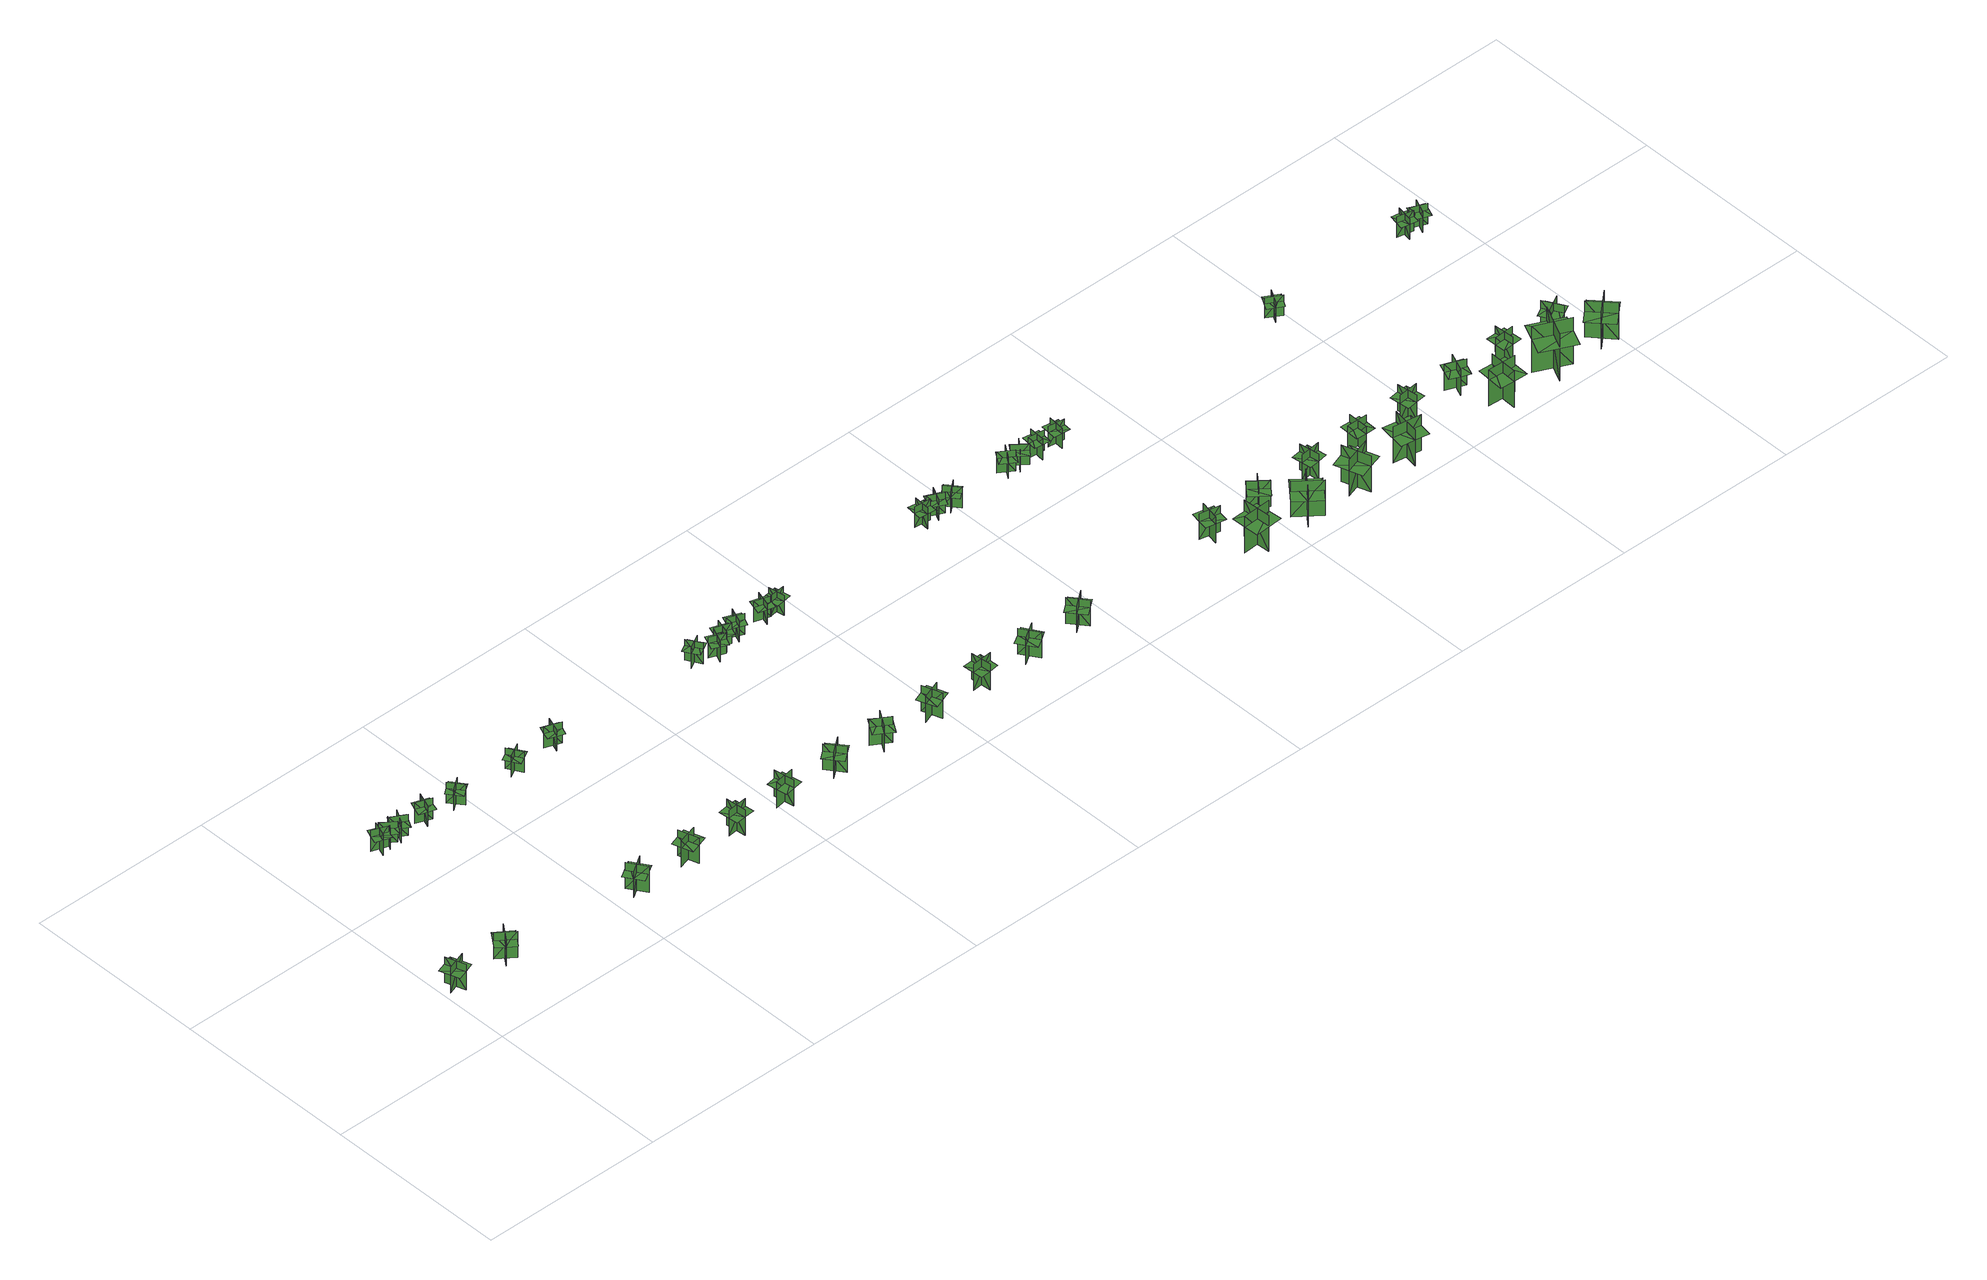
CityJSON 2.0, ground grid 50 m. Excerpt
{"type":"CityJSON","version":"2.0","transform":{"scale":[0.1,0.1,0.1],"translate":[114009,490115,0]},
"CityObjects":{
"tree1":{"type":"SolitaryVegetationObject","geometry":[{"type":"MultiSurface","lod":"1","boundaries":[[[0,1,2]],[[0,2,3]],[[4,5,6]],[[4,6,7]],[[8,9,10]],[[8,10,11]],[[8,11,12]],[[8,12,13]]]}]},
"tree2":{"type":"SolitaryVegetationObject","geometry":[{"type":"MultiSurface","lod":"1","boundaries":[[[14,15,16]],[[14,16,17]],[[18,19,20]],[[18,20,21]],[[22,23,24]],[[22,24,25]],[[22,25,26]],[[22,26,27]]]}]},
"tree3":{"type":"SolitaryVegetationObject","geometry":[{"type":"MultiSurface","lod":"1","boundaries":[[[28,29,30]],[[28,30,31]],[[32,33,34]],[[32,34,35]],[[36,37,38]],[[36,38,39]],[[36,39,40]],[[36,40,41]]]}]},
"tree4":{"type":"SolitaryVegetationObject","geometry":[{"type":"MultiSurface","lod":"1","boundaries":[[[42,43,44]],[[42,44,45]],[[46,47,48]],[[46,48,49]],[[50,51,52]],[[50,52,53]],[[50,53,54]],[[50,54,55]]]}]},
"tree5":{"type":"SolitaryVegetationObject","geometry":[{"type":"MultiSurface","lod":"1","boundaries":[[[56,57,58]],[[56,58,59]],[[60,61,62]],[[60,62,63]],[[64,65,66]],[[64,66,67]],[[64,67,68]],[[64,68,69]]]}]},
"tree6":{"type":"SolitaryVegetationObject","geometry":[{"type":"MultiSurface","lod":"1","boundaries":[[[70,71,72]],[[70,72,73]],[[74,75,76]],[[74,76,77]],[[78,79,80]],[[78,80,81]],[[78,81,82]],[[78,82,83]]]}]},
"tree7":{"type":"SolitaryVegetationObject","geometry":[{"type":"MultiSurface","lod":"1","boundaries":[[[84,85,86]],[[84,86,87]],[[88,89,90]],[[88,90,91]],[[92,93,94]],[[92,94,95]],[[92,95,96]],[[92,96,97]]]}]},
"tree8":{"type":"SolitaryVegetationObject","geometry":[{"type":"MultiSurface","lod":"1","boundaries":[[[98,99,100]],[[98,100,101]],[[102,103,104]],[[102,104,105]],[[106,107,108]],[[106,108,109]],[[106,109,110]],[[106,110,111]]]}]},
"tree9":{"type":"SolitaryVegetationObject","geometry":[{"type":"MultiSurface","lod":"1","boundaries":[[[112,113,114]],[[112,114,115]],[[116,117,118]],[[116,118,119]],[[120,121,122]],[[120,122,123]],[[120,123,124]],[[120,124,125]]]}]},
"tree10":{"type":"SolitaryVegetationObject","geometry":[{"type":"MultiSurface","lod":"1","boundaries":[[[126,127,128]],[[126,128,129]],[[130,131,132]],[[130,132,133]],[[134,135,136]],[[134,136,137]],[[134,137,138]],[[134,138,139]]]}]},
"tree11":{"type":"SolitaryVegetationObject","geometry":[{"type":"MultiSurface","lod":"1","boundaries":[[[140,141,142]],[[140,142,143]],[[144,145,146]],[[144,146,147]],[[148,149,150]],[[148,150,151]],[[148,151,152]],[[148,152,153]]]}]},
"tree12":{"type":"SolitaryVegetationObject","geometry":[{"type":"MultiSurface","lod":"1","boundaries":[[[154,155,156]],[[154,156,157]],[[158,159,160]],[[158,160,161]],[[162,163,164]],[[162,164,165]],[[162,165,166]],[[162,166,167]]]}]},
"tree13":{"type":"SolitaryVegetationObject","geometry":[{"type":"MultiSurface","lod":"1","boundaries":[[[168,169,170]],[[168,170,171]],[[172,173,174]],[[172,174,175]],[[176,177,178]],[[176,178,179]],[[176,179,180]],[[176,180,181]]]}]},
"tree14":{"type":"SolitaryVegetationObject","geometry":[{"type":"MultiSurface","lod":"1","boundaries":[[[182,183,184]],[[182,184,185]],[[186,187,188]],[[186,188,189]],[[190,191,192]],[[190,192,193]],[[190,193,194]],[[190,194,195]]]}]},
"tree15":{"type":"SolitaryVegetationObject","geometry":[{"type":"MultiSurface","lod":"1","boundaries":[[[196,197,198]],[[196,198,199]],[[200,201,202]],[[200,202,203]],[[204,205,206]],[[204,206,207]],[[204,207,208]],[[204,208,209]]]}]},
"tree16":{"type":"SolitaryVegetationObject","geometry":[{"type":"MultiSurface","lod":"1","boundaries":[[[210,211,212]],[[210,212,213]],[[214,215,216]],[[214,216,217]],[[218,219,220]],[[218,220,221]],[[218,221,222]],[[218,222,223]]]}]},
"tree17":{"type":"SolitaryVegetationObject","geometry":[{"type":"MultiSurface","lod":"1","boundaries":[[[224,225,226]],[[224,226,227]],[[228,229,230]],[[228,230,231]],[[232,233,234]],[[232,234,235]],[[232,235,236]],[[232,236,237]]]}]},
"tree18":{"type":"SolitaryVegetationObject","geometry":[{"type":"MultiSurface","lod":"1","boundaries":[[[238,239,240]],[[238,240,241]],[[242,243,244]],[[242,244,245]],[[246,247,248]],[[246,248,249]],[[246,249,250]],[[246,250,251]]]}]},
"tree19":{"type":"SolitaryVegetationObject","geometry":[{"type":"MultiSurface","lod":"1","boundaries":[[[252,253,254]],[[252,254,255]],[[256,257,258]],[[256,258,259]],[[260,261,262]],[[260,262,263]],[[260,263,264]],[[260,264,265]]]}]},
"tree20":{"type":"SolitaryVegetationObject","geometry":[{"type":"MultiSurface","lod":"1","boundaries":[[[266,267,268]],[[266,268,269]],[[270,271,272]],[[270,272,273]],[[274,275,276]],[[274,276,277]],[[274,277,278]],[[274,278,279]]]}]},
"tree21":{"type":"SolitaryVegetationObject","geometry":[{"type":"MultiSurface","lod":"1","boundaries":[[[280,281,282]],[[280,282,283]],[[284,285,286]],[[284,286,287]],[[288,289,290]],[[288,290,291]],[[288,291,292]],[[288,292,293]]]}]},
"tree22":{"type":"SolitaryVegetationObject","geometry":[{"type":"MultiSurface","lod":"1","boundaries":[[[294,295,296]],[[294,296,297]],[[298,299,300]],[[298,300,301]],[[302,303,304]],[[302,304,305]],[[302,305,306]],[[302,306,307]]]}]},
"tree23":{"type":"SolitaryVegetationObject","geometry":[{"type":"MultiSurface","lod":"1","boundaries":[[[308,309,310]],[[308,310,311]],[[312,313,314]],[[312,314,315]],[[316,317,318]],[[316,318,319]],[[316,319,320]],[[316,320,321]]]}]},
"tree24":{"type":"SolitaryVegetationObject","geometry":[{"type":"MultiSurface","lod":"1","boundaries":[[[322,323,324]],[[322,324,325]],[[326,327,328]],[[326,328,329]],[[330,331,332]],[[330,332,333]],[[330,333,334]],[[330,334,335]]]}]},
"tree25":{"type":"SolitaryVegetationObject","geometry":[{"type":"MultiSurface","lod":"1","boundaries":[[[336,337,338]],[[336,338,339]],[[340,341,342]],[[340,342,343]],[[344,345,346]],[[344,346,347]],[[344,347,348]],[[344,348,349]]]}]},
"tree26":{"type":"SolitaryVegetationObject","geometry":[{"type":"MultiSurface","lod":"1","boundaries":[[[350,351,352]],[[350,352,353]],[[354,355,356]],[[354,356,357]],[[358,359,360]],[[358,360,361]],[[358,361,362]],[[358,362,363]]]}]},
"tree27":{"type":"SolitaryVegetationObject","geometry":[{"type":"MultiSurface","lod":"1","boundaries":[[[364,365,366]],[[364,366,367]],[[368,369,370]],[[368,370,371]],[[372,373,374]],[[372,374,375]],[[372,375,376]],[[372,376,377]]]}]},
"tree28":{"type":"SolitaryVegetationObject","geometry":[{"type":"MultiSurface","lod":"1","boundaries":[[[378,379,380]],[[378,380,381]],[[382,383,384]],[[382,384,385]],[[386,387,388]],[[386,388,389]],[[386,389,390]],[[386,390,391]]]}]},
"tree29":{"type":"SolitaryVegetationObject","geometry":[{"type":"MultiSurface","lod":"1","boundaries":[[[392,393,394]],[[392,394,395]],[[396,397,398]],[[396,398,399]],[[400,401,402]],[[400,402,403]],[[400,403,404]],[[400,404,405]]]}]},
"tree30":{"type":"SolitaryVegetationObject","geometry":[{"type":"MultiSurface","lod":"1","boundaries":[[[406,407,408]],[[406,408,409]],[[410,411,412]],[[410,412,413]],[[414,415,416]],[[414,416,417]],[[414,417,418]],[[414,418,419]]]}]},
"tree31":{"type":"SolitaryVegetationObject","geometry":[{"type":"MultiSurface","lod":"1","boundaries":[[[420,421,422]],[[420,422,423]],[[424,425,426]],[[424,426,427]],[[428,429,430]],[[428,430,431]],[[428,431,432]],[[428,432,433]]]}]},
"tree32":{"type":"SolitaryVegetationObject","geometry":[{"type":"MultiSurface","lod":"1","boundaries":[[[434,435,436]],[[434,436,437]],[[438,439,440]],[[438,440,441]],[[442,443,444]],[[442,444,445]],[[442,445,446]],[[442,446,447]]]}]},
"tree33":{"type":"SolitaryVegetationObject","geometry":[{"type":"MultiSurface","lod":"1","boundaries":[[[448,449,450]],[[448,450,451]],[[452,453,454]],[[452,454,455]],[[456,457,458]],[[456,458,459]],[[456,459,460]],[[456,460,461]]]}]},
"tree34":{"type":"SolitaryVegetationObject","geometry":[{"type":"MultiSurface","lod":"1","boundaries":[[[462,463,464]],[[462,464,465]],[[466,467,468]],[[466,468,469]],[[470,471,472]],[[470,472,473]],[[470,473,474]],[[470,474,475]]]}]},
"tree35":{"type":"SolitaryVegetationObject","geometry":[{"type":"MultiSurface","lod":"1","boundaries":[[[476,477,478]],[[476,478,479]],[[480,481,482]],[[480,482,483]],[[484,485,486]],[[484,486,487]],[[484,487,488]],[[484,488,489]]]}]},
"tree36":{"type":"SolitaryVegetationObject","geometry":[{"type":"MultiSurface","lod":"1","boundaries":[[[490,491,492]],[[490,492,493]],[[494,495,496]],[[494,496,497]],[[498,499,500]],[[498,500,501]],[[498,501,502]],[[498,502,503]]]}]},
"tree37":{"type":"SolitaryVegetationObject","geometry":[{"type":"MultiSurface","lod":"1","boundaries":[[[504,505,506]],[[504,506,507]],[[508,509,510]],[[508,510,511]],[[512,513,514]],[[512,514,515]],[[512,515,516]],[[512,516,517]]]}]},
"tree38":{"type":"SolitaryVegetationObject","geometry":[{"type":"MultiSurface","lod":"1","boundaries":[[[518,519,520]],[[518,520,521]],[[522,523,524]],[[522,524,525]],[[526,527,528]],[[526,528,529]],[[526,529,530]],[[526,530,531]]]}]},
"tree39":{"type":"SolitaryVegetationObject","geometry":[{"type":"MultiSurface","lod":"1","boundaries":[[[532,533,534]],[[532,534,535]],[[536,537,538]],[[536,538,539]],[[540,541,542]],[[540,542,543]],[[540,543,544]],[[540,544,545]]]}]},
"tree40":{"type":"SolitaryVegetationObject","geometry":[{"type":"MultiSurface","lod":"1","boundaries":[[[546,547,548]],[[546,548,549]],[[550,551,552]],[[550,552,553]],[[554,555,556]],[[554,556,557]],[[554,557,558]],[[554,558,559]]]}]},
"tree41":{"type":"SolitaryVegetationObject","geometry":[{"type":"MultiSurface","lod":"1","boundaries":[[[560,561,562]],[[560,562,563]],[[564,565,566]],[[564,566,567]],[[568,569,570]],[[568,570,571]],[[568,571,572]],[[568,572,573]]]}]},
"tree42":{"type":"SolitaryVegetationObject","geometry":[{"type":"MultiSurface","lod":"1","boundaries":[[[574,575,576]],[[574,576,577]],[[578,579,580]],[[578,580,581]],[[582,583,584]],[[582,584,585]],[[582,585,586]],[[582,586,587]]]}]},
"tree43":{"type":"SolitaryVegetationObject","geometry":[{"type":"MultiSurface","lod":"1","boundaries":[[[588,589,590]],[[588,590,591]],[[592,593,594]],[[592,594,595]],[[596,597,598]],[[596,598,599]],[[596,599,600]],[[596,600,601]]]}]},
"tree44":{"type":"SolitaryVegetationObject","geometry":[{"type":"MultiSurface","lod":"1","boundaries":[[[602,603,604]],[[602,604,605]],[[606,607,608]],[[606,608,609]],[[610,611,612]],[[610,612,613]],[[610,613,614]],[[610,614,615]]]}]},
"tree45":{"type":"SolitaryVegetationObject","geometry":[{"type":"MultiSurface","lod":"1","boundaries":[[[616,617,618]],[[616,618,619]],[[620,621,622]],[[620,622,623]],[[624,625,626]],[[624,626,627]],[[624,627,628]],[[624,628,629]]]}]},
"tree46":{"type":"SolitaryVegetationObject","geometry":[{"type":"MultiSurface","lod":"1","boundaries":[[[630,631,632]],[[630,632,633]],[[634,635,636]],[[634,636,637]],[[638,639,640]],[[638,640,641]],[[638,641,642]],[[638,642,643]]]}]},
"tree47":{"type":"SolitaryVegetationObject","geometry":[{"type":"MultiSurface","lod":"1","boundaries":[[[644,645,646]],[[644,646,647]],[[648,649,650]],[[648,650,651]],[[652,653,654]],[[652,654,655]],[[652,655,656]],[[652,656,657]]]}]},
"tree48":{"type":"SolitaryVegetationObject","geometry":[{"type":"MultiSurface","lod":"1","boundaries":[[[658,659,660]],[[658,660,661]],[[662,663,664]],[[662,664,665]],[[666,667,668]],[[666,668,669]],[[666,669,670]],[[666,670,671]]]}]},
"tree49":{"type":"SolitaryVegetationObject","geometry":[{"type":"MultiSurface","lod":"1","boundaries":[[[672,673,674]],[[672,674,675]],[[676,677,678]],[[676,678,679]],[[680,681,682]],[[680,682,683]],[[680,683,684]],[[680,684,685]]]}]},
"tree50":{"type":"SolitaryVegetationObject","geometry":[{"type":"MultiSurface","lod":"1","boundaries":[[[686,687,688]],[[686,688,689]],[[690,691,692]],[[690,692,693]],[[694,695,696]],[[694,696,697]],[[694,697,698]],[[694,698,699]]]}]}
},
"vertices":[
[12,184,10],[64,202,10],[64,202,87],[12,184,87],[45,168,10],[27,220,10],[27,220,87],[45,168,87],[45,168,66],[71,177,66],[53,229,66],[27,220,66],[0,211,66],[19,159,66],
[164,205,10],[208,172,10],[208,172,87],[164,205,87],[169,168,10],[202,213,10],[202,213,87],[169,168,87],[169,168,65],[191,152,65],[224,196,65],[202,213,65],[180,229,65],[147,185,65],
[246,684,4],[230,643,4],[230,643,66],[246,684,66],[219,672,4],[260,657,4],[260,657,66],[219,672,66],[219,672,48],[211,651,48],[253,636,48],[260,657,48],[268,677,48],[227,693,48],
[285,653,5],[250,679,5],[250,679,66],[285,653,66],[281,682,5],[255,646,5],[255,646,66],[281,682,66],[281,682,49],[264,695,49],[237,660,49],[255,646,49],[273,633,49],[299,668,49],
[319,655,4],[280,678,4],[280,678,66],[319,655,66],[311,684,4],[289,646,4],[289,646,66],[311,684,66],[311,684,48],[292,695,48],[270,657,48],[289,646,48],[308,634,48],[330,673,48],
[372,647,4],[388,689,4],[388,689,66],[372,647,66],[399,659,4],[358,675,4],[358,675,66],[399,659,66],[399,659,48],[407,680,48],[365,695,48],[358,675,48],[350,654,48],[392,639,48],
[549,181,10],[579,134,10],[579,134,87],[549,181,87],[541,145,10],[588,175,10],[588,175,87],[541,145,87],[541,145,65],[556,122,65],[603,151,65],[588,175,65],[573,198,65],[526,168,65],
[490,676,3],[454,649,3],[454,649,64],[490,676,64],[460,680,3],[487,645,3],[487,645,64],[460,680,64],[460,680,47],[443,667,47],[469,631,47],[487,645,47],[505,658,47],[478,693,47],
[746,166,9],[693,150,9],[693,150,86],[746,166,86],[714,184,9],[730,131,9],[730,131,86],[714,184,86],[714,184,65],[687,175,65],[704,123,65],[730,131,65],[757,139,65],[740,192,65],
[666,667,4],[627,645,4],[627,645,66],[666,667,66],[637,675,4],[659,636,4],[659,636,66],[637,675,66],[637,675,48],[618,664,48],[640,625,48],[659,636,48],[679,647,48],[657,685,48],
[845,155,9],[900,160,9],[900,160,86],[845,155,86],[873,131,9],[868,187,9],[868,187,86],[873,131,86],[873,131,64],[901,134,64],[896,189,64],[868,187,64],[841,184,64],[846,129,64],
[765,641,4],[780,682,4],[780,682,66],[765,641,66],[792,653,4],[750,668,4],[750,668,66],[792,653,66],[792,653,48],[800,673,48],[758,689,48],[750,668,48],[743,647,48],[784,632,48],
[1024,132,9],[1015,187,9],[1015,187,86],[1024,132,86],[1045,162,9],[991,153,9],[991,153,86],[1045,162,86],[1045,162,64],[1041,189,64],[986,180,64],[991,153,64],[995,125,64],[1050,134,64],
[1155,141,8],[1199,175,8],[1199,175,85],[1155,141,85],[1192,136,8],[1158,180,8],[1158,180,85],[1192,136,85],[1192,136,64],[1214,153,64],[1180,197,64],[1158,180,64],[1136,163,64],[1170,119,64],
[1338,141,8],[1292,170,8],[1292,170,85],[1338,141,85],[1331,177,8],[1301,130,8],[1301,130,85],[1331,177,85],[1331,177,63],[1308,192,63],[1278,145,63],[1301,130,63],[1324,115,63],[1354,162,63],
[1210,634,7],[1188,672,7],[1188,672,69],[1210,634,69],[1218,662,7],[1179,640,7],[1179,640,69],[1218,662,69],[1218,662,52],[1206,682,52],[1168,659,52],[1179,640,52],[1191,621,52],[1229,643,52],
[1259,651,9],[1241,610,9],[1241,610,70],[1259,651,70],[1231,640,9],[1272,623,9],[1272,623,70],[1231,640,70],[1231,640,53],[1222,620,53],[1263,602,53],[1272,623,53],[1281,643,53],[1240,661,53],
[1289,668,8],[1275,626,8],[1275,626,69],[1289,668,69],[1263,655,8],[1305,641,8],[1305,641,69],[1263,655,69],[1263,655,52],[1255,634,52],[1297,620,52],[1305,641,52],[1312,662,52],[1270,676,52],
[1492,161,8],[1440,142,8],[1440,142,85],[1492,161,85],[1459,177,8],[1477,125,8],[1477,125,85],[1459,177,85],[1459,177,63],[1433,168,63],[1451,116,63],[1477,125,63],[1503,134,63],[1485,186,63],
[1323,636,5],[1340,677,5],[1340,677,67],[1323,636,67],[1350,647,5],[1310,664,5],[1310,664,67],[1350,647,67],[1350,647,50],[1359,668,50],[1318,685,50],[1310,664,50],[1301,644,50],[1342,627,50],
[1412,638,3],[1425,680,3],[1425,680,65],[1412,638,65],[1438,652,3],[1396,665,3],[1396,665,65],[1438,652,65],[1438,652,48],[1445,673,48],[1402,686,48],[1396,665,48],[1389,644,48],[1432,631,48],
[1436,652,4],[1480,658,4],[1480,658,65],[1436,652,65],[1460,634,4],[1453,678,4],[1453,678,65],[1460,634,65],[1460,634,48],[1482,637,48],[1475,681,48],[1453,678,48],[1432,674,48],[1438,631,48],
[1596,150,7],[1651,155,7],[1651,155,84],[1596,150,84],[1624,126,7],[1619,181,7],[1619,181,84],[1624,126,84],[1624,126,62],[1651,129,62],[1647,184,62],[1619,181,62],[1592,179,62],[1596,124,62],
[1790,166,7],[1743,136,7],[1743,136,84],[1790,166,84],[1754,174,7],[1784,127,7],[1784,127,84],[1754,174,84],[1754,174,63],[1730,159,63],[1760,112,63],[1784,127,63],[1807,142,63],[1777,189,63],
[1902,137,9],[1946,171,9],[1946,171,86],[1902,137,86],[1939,132,9],[1905,176,9],[1905,176,86],[1939,132,86],[1939,132,65],[1961,149,65],[1927,193,65],[1905,176,65],[1883,159,65],[1917,115,65],
[1885,657,3],[1929,653,3],[1929,653,65],[1885,657,65],[1904,634,3],[1908,678,3],[1908,678,65],[1904,634,65],[1904,634,47],[1926,632,47],[1930,676,47],[1908,678,47],[1886,681,47],[1882,637,47],
[1942,638,3],[1962,678,3],[1962,678,65],[1942,638,65],[1970,647,3],[1930,667,3],[1930,667,65],[1970,647,65],[1970,647,47],[1980,667,47],[1940,687,47],[1930,667,47],[1920,647,47],[1960,628,47],
[1981,668,5],[2009,633,5],[2009,633,66],[1981,668,66],[1978,638,5],[2012,666,5],[2012,666,66],[1978,638,66],[1978,638,49],[1992,621,49],[2026,649,49],[2012,666,49],[1998,683,49],[1964,656,49],
[2182,641,9],[2145,665,9],[2145,665,71],[2182,641,71],[2176,670,9],[2152,633,9],[2152,633,71],[2176,670,71],[2176,670,53],[2158,682,53],[2134,645,53],[2152,633,53],[2171,621,53],[2195,658,53],
[2215,666,9],[2187,631,9],[2187,631,70],[2215,666,70],[2185,663,9],[2220,635,9],[2220,635,70],[2185,663,70],[2185,663,53],[2172,646,53],[2206,618,53],[2220,635,53],[2234,653,53],[2199,680,53],
[2356,205,7],[2345,151,7],[2345,151,84],[2356,205,84],[2325,185,7],[2379,174,7],[2379,174,84],[2325,185,84],[2325,185,62],[2320,158,62],[2374,147,62],[2379,174,62],[2385,201,62],[2330,212,62],
[2410,45,10],[2406,122,10],[2406,122,118],[2410,45,118],[2445,83,10],[2367,79,10],[2367,79,118],[2445,83,118],[2445,83,87],[2443,121,87],[2366,118,87],[2367,79,87],[2369,40,87],[2447,44,87],
[2277,649,8],[2233,654,8],[2233,654,70],[2277,649,70],[2258,672,8],[2253,628,8],[2253,628,70],[2258,672,70],[2258,672,53],[2236,675,53],[2231,631,53],[2253,628,53],[2275,626,53],[2280,670,53],
[2316,670,8],[2312,626,8],[2312,626,69],[2316,670,69],[2293,652,8],[2337,647,8],[2337,647,69],[2293,652,69],[2293,652,52],[2291,630,52],[2335,625,52],[2337,647,52],[2339,669,52],[2295,674,52],
[2517,199,6],[2482,156,6],[2482,156,83],[2517,199,83],[2480,195,6],[2523,160,6],[2523,160,83],[2480,195,83],[2480,195,61],[2463,174,61],[2506,139,61],[2523,160,61],[2541,182,61],[2498,217,61],
[2531,102,6],[2591,53,6],[2591,53,113],[2531,102,113],[2536,50,6],[2585,111,6],[2585,111,113],[2536,50,113],[2536,50,83],[2566,26,83],[2615,86,83],[2585,111,83],[2555,135,83],[2506,75,83],
[2634,175,8],[2689,182,8],[2689,182,85],[2634,175,85],[2664,152,8],[2656,207,8],[2656,207,85],[2664,152,85],[2664,152,63],[2691,156,63],[2683,211,63],[2656,207,63],[2629,203,63],[2636,149,63],
[2678,66,5],[2752,90,5],[2752,90,113],[2678,66,113],[2724,42,5],[2700,116,5],[2700,116,113],[2724,42,113],[2724,42,83],[2761,54,83],[2737,128,83],[2700,116,83],[2663,104,83],[2687,30,83],
[2835,179,7],[2779,180,7],[2779,180,84],[2835,179,84],[2809,206,7],[2808,150,7],[2808,150,84],[2809,206,84],[2809,206,62],[2782,206,62],[2780,151,62],[2808,150,62],[2836,150,62],[2837,205,62],
[2828,82,6],[2904,70,6],[2904,70,114],[2828,82,114],[2858,40,6],[2870,116,6],[2870,116,114],[2858,40,114],[2858,40,83],[2896,34,83],[2908,110,83],[2870,116,83],[2832,123,83],[2820,46,83],
[2935,173,10],[2990,179,10],[2990,179,87],[2935,173,87],[2964,150,10],[2957,205,10],[2957,205,87],[2964,150,87],[2964,150,65],[2991,153,65],[2985,208,65],[2957,205,65],[2930,202,65],[2936,147,65],
[3133,165,8],[3082,186,8],[3082,186,85],[3133,165,85],[3119,199,8],[3098,148,8],[3098,148,85],[3119,199,85],[3119,199,63],[3093,210,63],[3072,159,63],[3098,148,63],[3123,138,63],[3144,189,63],
[2958,648,5],[2996,626,5],[2996,626,66],[2958,648,66],[2965,620,5],[2987,658,5],[2987,658,66],[2965,620,66],[2965,620,49],[2984,609,49],[3007,647,49],[2987,658,49],[2968,669,49],[2946,631,49],
[3197,74,7],[3120,79,7],[3120,79,115],[3197,74,115],[3163,113,7],[3159,36,7],[3159,36,115],[3163,113,115],[3163,113,85],[3125,115,85],[3120,38,85],[3159,36,85],[3198,34,85],[3202,111,85],
[3260,150,9],[3258,205,9],[3258,205,86],[3260,150,86],[3285,177,9],[3230,174,9],[3230,174,86],[3285,177,86],[3285,177,65],[3284,204,65],[3229,202,65],[3230,174,65],[3231,147,65],[3286,149,65],
[3297,33,7],[3340,123,7],[3340,123,145],[3297,33,145],[3360,55,7],[3270,97,7],[3270,97,145],[3360,55,145],[3360,55,107],[3381,100,107],[3291,142,107],[3270,97,107],[3248,52,107],[3338,9,107],
[3421,152,8],[3394,200,8],[3394,200,85],[3421,152,85],[3431,187,8],[3383,160,8],[3383,160,85],[3431,187,85],[3431,187,63],[3418,211,63],[3369,185,63],[3383,160,63],[3396,136,63],[3444,163,63],
[3439,48,10],[3497,100,10],[3497,100,118],[3439,48,118],[3491,45,10],[3439,103,10],[3439,103,118],[3491,45,118],[3491,45,88],[3520,71,88],[3468,129,88],[3439,103,88],[3410,77,88],[3462,19,88],
[3367,649,6],[3410,640,6],[3410,640,67],[3367,649,67],[3383,624,6],[3392,668,6],[3392,668,67],[3383,624,67],[3383,624,50],[3405,620,50],[3413,663,50],[3392,668,50],[3370,672,50],[3361,629,50],
[3449,635,6],[3408,652,6],[3408,652,68],[3449,635,68],[3438,662,6],[3421,621,6],[3421,621,68],[3438,662,68],[3438,662,50],[3417,671,50],[3401,630,50],[3421,621,50],[3442,613,50],[3459,654,50]
]}
